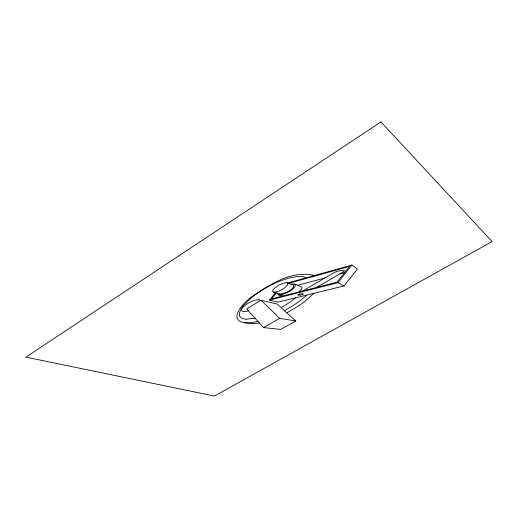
<?xml version="1.0" encoding="UTF-8"?>
<svg xmlns="http://www.w3.org/2000/svg" width="518" height="518" viewBox="0 0 518 518"><rect width="100%" height="100%" fill="white"/><g stroke="black" fill="none" stroke-linecap="round" stroke-linejoin="round"><path stroke-width="0.78" d="M275.531 292.702L269.489 300.071L277.816 302.143L344.088 285.942L357.381 269.049L351.923 265.041L287.658 282.957M269.489 300.071L337.904 282.744L351.923 265.041M276.34 292.942L271.458 298.892L337.011 282.2L349.488 266.453L288.668 283.333M313.876 293.324L305.432 301.003A75.628 33.722 -19.2 0 1 299.423 305.38L286.836 312.859M295.629 297.785L294.833 298.433A68.013 30.614 -19 0 1 282.789 306.682L281.818 307.258M257.258 293.363L262.762 289.756A54.804 22.96 -20.5 0 1 267.353 287.101L269.982 285.696A51.01 21.471 -20.5 0 1 280.588 280.821L290.281 277.706L298.491 276.398A17.431 7.628 -20.7 0 1 305.769 277.765M261.04 300.246L246.691 308.89L263.474 327.577L280.711 329.403L295.804 321.011L277.188 304.092L261.04 300.246L279.675 318.356L295.804 321.011M302.752 290.928L334.181 272.546L337.095 271.4A13.39 5.692 -22.3 0 1 341.006 270.623L341.258 270.59A9.46 4.04 -22.4 0 1 342.767 270.532L344.062 270.772M316.589 287.399L343.434 271.833A1.405 0.602 -22.6 0 0 344.133 270.733M263.474 327.577L279.675 318.356M286.13 292.553L280.458 294.069L273.42 292.081C271.497 291.271 273.575 289.012 274.508 288.215A14.264 6.229 -20.4 0 1 279.798 284.641L283.501 283.119L286.435 282.647L293.194 285.01M248.284 310.664C244.496 313.008 238.176 311.376 243.525 306.818A18.616 7.945 -19.3 0 1 248.957 302.777L254.448 300.298L258.948 299.741M297.701 285.276L324.909 277.965M339.711 273.99L344.548 272.695M257.99 321.471L250.537 322.779L244.91 322.792L250.071 323.407A21.523 9.007 -19.4 0 0 256.604 323.29L259.278 322.908M299.43 294.172L300.511 293.952A9.667 4.06 -20.7 0 1 301.625 293.816L303.211 293.835L303.134 294.256A2.953 1.256 -20.9 0 1 301.547 294.826L300.446 295.059A9.92 4.241 -21 0 1 299.333 295.208L297.921 295.208L297.908 294.723A2.894 1.224 -20.8 0 1 299.423 294.192M255.096 318.246L246.251 319.153M244.781 322.779C227.046 320.098 243.984 302.085 250.99 297.313C268.441 285.224 290.98 270.325 313.26 275.272M273.42 292.081L275.99 291.977L279.513 290.766A12.808 5.685 -20.1 0 0 282.42 289.251L283.191 288.779A14.659 6.52 -20.1 0 0 285.858 286.752C286.778 285.917 288.979 283.793 287.205 282.789M277.544 293.298A6.494 2.823 -20.3 0 0 277.493 293.719L278.218 294.774L282.608 296.056M278.496 294.871L282.18 294.606L287.05 292.728A16.654 7.33 -20.3 0 0 292.657 289.089L294.625 287.082A10.082 4.416 -20.5 0 0 295.066 286.389L295.435 285.036L295.007 284.311A4.364 1.91 -20.7 0 0 294.619 284.104L291.919 284.058A6.546 2.855 -20.6 0 0 291.09 284.227M294.619 284.104L301.346 286.655A4.584 1.975 -20.9 0 1 301.729 286.855L302.175 287.866L301.126 289.886A11.726 5.07 -20.6 0 1 299.015 291.88M337.904 282.744L344.088 285.942M293.544 285.185L293.894 285.981L293.382 287.257A12.775 5.607 -20.3 0 1 286.098 292.508M239.62 315.721L239.445 312.982L240.799 309.427A45.215 19.043 -20.1 0 1 243.693 305.257L250.835 298.271A65.559 27.15 -20.6 0 1 257.258 293.363M258.981 299.721A5.167 2.24 -19.2 0 1 260.114 300.796M246.167 319.224A17.741 7.524 -19.2 0 1 239.717 315.689M306.695 295.085A75.33 33.832 -19.1 0 1 284.46 310.709M380.944 121.944L25.9 357.135L214.433 396.056L492.1 241.563L380.944 121.944"/></g></svg>
